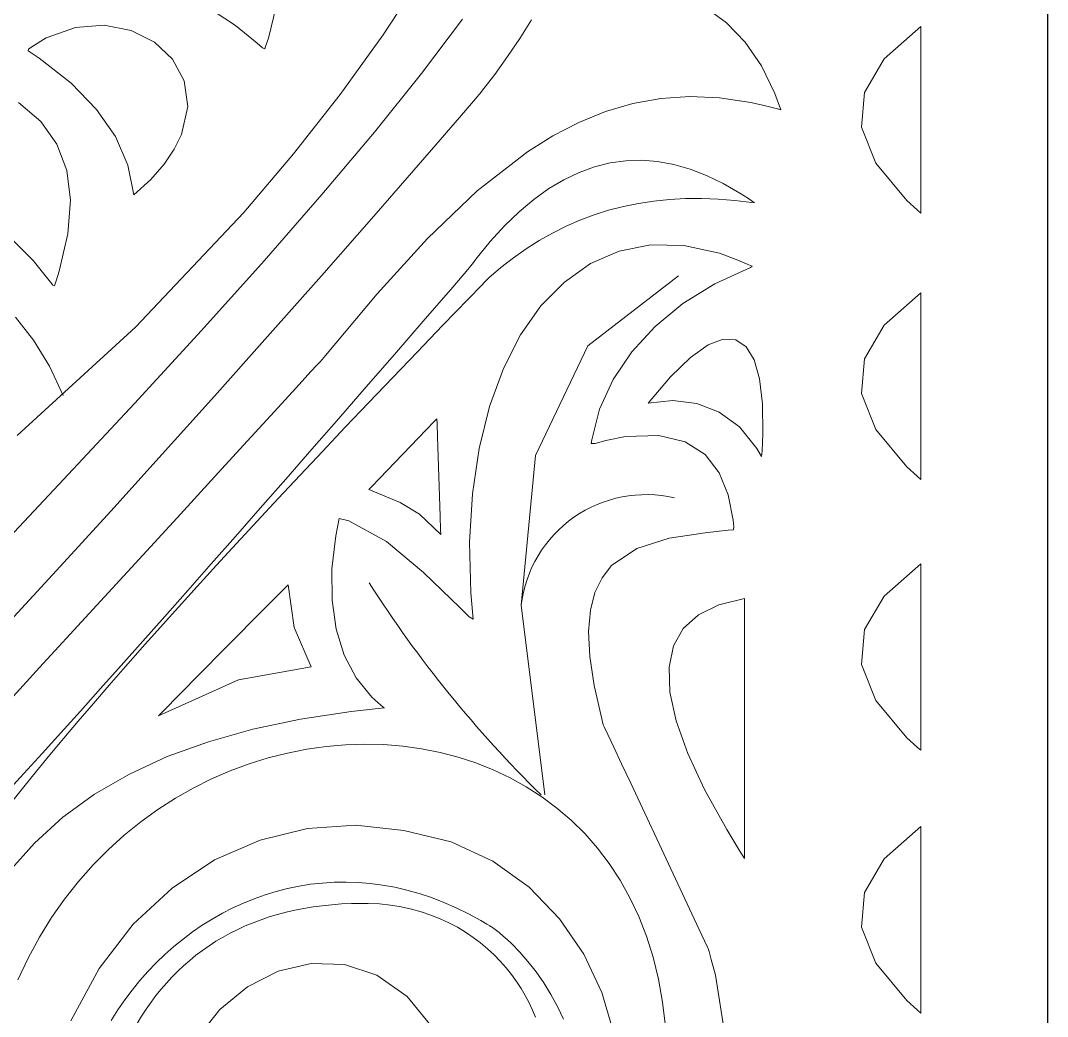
# Model space of a CAD drawing. Header units: inches. Extents: x 249 to 1192, y -18 to 440.
# Drawn here: x 690.0206 to 690.3621, y 238.8952 to 239.2265 of the extents above; entities that cross this region are included whole.
import ezdxf

# ---------------------------------------------------------------- set-up
doc = ezdxf.new("R2010")
doc.units = ezdxf.units.IN
doc.header["$MEASUREMENT"] = 0
doc.layers.add('KACA', color=141, linetype='Continuous', lineweight=30)

# ---------------------------------------------------------------- blocks, each defined once
blk = doc.blocks.new('GORGA')
blk.add_lwpolyline([(366.59218, 151.19092), (367.59218, 151.19092), (367.59218, 149.19092), (366.59218, 149.19092)], close=True)
blk.add_lwpolyline([(366.59218, 151.19092), (367.59218, 151.19092), (367.59218, 149.19092), (366.59218, 149.19092)], close=True)
at = {"lineweight": 9}
for points in [[(367.33568, 150.585), (367.3331, 150.57442), (367.3321, 150.57162), (367.33183, 150.57091), (367.33113, 150.57121), (367.32932, 150.57279), (367.32215, 150.57861), (367.30823, 150.58779)], [(367.24991, 150.55302), (367.25733, 150.54671), (367.26269, 150.53918), (367.26598, 150.53044), (367.26722, 150.52048), (367.26639, 150.50932), (367.2635, 150.49694), (367.26246, 150.49365), (367.26188, 150.49198), (367.26134, 150.49223), (367.26062, 150.49319), (367.25479, 150.50045), (367.24254, 150.51262)], [(367.47839, 150.5846), (367.48548, 150.57954), (367.49169, 150.57309), (367.49702, 150.56526), (367.50147, 150.55605), (367.50337, 150.55092), (367.50348, 150.55059), (367.50285, 150.55075), (367.50149, 150.55113), (367.49879, 150.55184), (367.49347, 150.55303), (367.48314, 150.55456), (367.47318, 150.55497), (367.46356, 150.55432), (367.45424, 150.55264), (367.44519, 150.54999), (367.43635, 150.5464), (367.42771, 150.54192), (367.41921, 150.53659), (367.40251, 150.52359), (367.38596, 150.50773), (367.36924, 150.48938), (367.35206, 150.46889), (367.35096, 150.46755), (367.35082, 150.46739), (367.35024, 150.46675), (367.34907, 150.46548), (367.34734, 150.46358), (367.34223, 150.45801), (367.33507, 150.4502), (367.32599, 150.4403), (367.31515, 150.42848), (367.30268, 150.41487), (367.28873, 150.39965), (367.27343, 150.38297), (367.25695, 150.36499), (367.23941, 150.34586)], [(367.33568, 150.585), (367.3331, 150.57442), (367.3321, 150.57162), (367.33183, 150.57091), (367.33113, 150.57121), (367.32932, 150.57279), (367.32215, 150.57861), (367.30823, 150.58779)], [(367.24991, 150.55302), (367.25733, 150.54671), (367.26269, 150.53918), (367.26598, 150.53044), (367.26722, 150.52048), (367.26639, 150.50932), (367.2635, 150.49694), (367.26246, 150.49365), (367.26188, 150.49198), (367.26134, 150.49223), (367.26062, 150.49319), (367.25479, 150.50045), (367.24254, 150.51262)], [(367.47839, 150.5846), (367.48548, 150.57954), (367.49169, 150.57309), (367.49702, 150.56526), (367.50147, 150.55605), (367.50337, 150.55092), (367.50348, 150.55059), (367.50285, 150.55075), (367.50149, 150.55113), (367.49879, 150.55184), (367.49347, 150.55303), (367.48314, 150.55456), (367.47318, 150.55497), (367.46356, 150.55432), (367.45424, 150.55264), (367.44519, 150.54999), (367.43635, 150.5464), (367.42771, 150.54192), (367.41921, 150.53659), (367.40251, 150.52359), (367.38596, 150.50773), (367.36924, 150.48938), (367.35206, 150.46889), (367.35096, 150.46755), (367.35082, 150.46739), (367.35024, 150.46675), (367.34907, 150.46548), (367.34734, 150.46358), (367.34223, 150.45801), (367.33507, 150.4502), (367.32599, 150.4403), (367.31515, 150.42848), (367.30268, 150.41487), (367.28873, 150.39965), (367.27343, 150.38297), (367.25695, 150.36499), (367.23941, 150.34586)], [(367.24673, 150.29707), (367.25523, 150.30663), (367.26474, 150.31522), (367.27526, 150.32285), (367.28682, 150.32956), (367.29943, 150.33538), (367.3131, 150.34034), (367.32784, 150.34447), (367.34369, 150.34779), (367.36063, 150.35034), (367.36953, 150.35134), (367.37168, 150.35156), (367.37127, 150.35186), (367.37046, 150.35248), (367.36741, 150.35517), (367.36222, 150.36155), (367.35829, 150.36914), (367.35562, 150.3778), (367.35424, 150.38741), (367.35419, 150.39782), (367.35547, 150.40889), (367.35663, 150.41463), (367.35976, 150.41387), (367.37239, 150.40691), (367.38469, 150.39669), (367.39681, 150.38485), (367.39983, 150.38183), (367.40116, 150.38106), (367.40042, 150.38982), (367.4, 150.40677), (367.40092, 150.42285), (367.40314, 150.43791), (367.40659, 150.45183), (367.41121, 150.46447), (367.41694, 150.47568), (367.42372, 150.48533), (367.43149, 150.49329), (367.44019, 150.49941), (367.44976, 150.50357), (367.46013, 150.50561), (367.47125, 150.50541), (367.48306, 150.50283), (367.4892, 150.5006), (367.49233, 150.49925), (367.49391, 150.49851), (367.49336, 150.49816), (367.48155, 150.49271), (367.47095, 150.48611), (367.46168, 150.47849), (367.45389, 150.47001), (367.44769, 150.4608), (367.44322, 150.45102), (367.4406, 150.44081), (367.44041, 150.43951), (367.44176, 150.43961), (367.44529, 150.44055), (367.45183, 150.44184), (367.46297, 150.44227), (367.47172, 150.44015), (367.47831, 150.43588), (367.48299, 150.42985), (367.48601, 150.42245), (367.48761, 150.41408), (367.48781, 150.41188), (367.48776, 150.41083), (367.48598, 150.41067), (367.47908, 150.40998), (367.46639, 150.40804), (367.45558, 150.40465), (367.44718, 150.39892), (367.44404, 150.39491), (367.44168, 150.38999), (367.44017, 150.38405), (367.43958, 150.37698), (367.43996, 150.36868), (367.44139, 150.35903), (367.44391, 150.34792), (367.44431, 150.34643), (367.44441, 150.34605), (367.44446, 150.34594), (367.44475, 150.34533), (367.44597, 150.34272), (367.44794, 150.33851), (367.45053, 150.333), (367.45358, 150.32649), (367.46769, 150.29638), (367.47394, 150.28305), (367.47637, 150.27786), (367.47815, 150.27406), (367.47915, 150.27193), (367.47931, 150.27158), (367.47962, 150.27056), (367.48038, 150.2679), (367.48173, 150.26263), (367.48497, 150.24224)], [(367.3094, 150.24174), (367.31696, 150.25128), (367.32609, 150.25879), (367.33633, 150.26398), (367.34724, 150.26654), (367.35833, 150.26619), (367.36915, 150.26262), (367.37924, 150.25553), (367.38813, 150.24464)], [(367.44785, 150.24371), (367.44397, 150.2569), (367.43795, 150.26962), (367.42985, 150.28144), (367.41975, 150.29189), (367.40771, 150.30056), (367.39381, 150.30698), (367.37815, 150.31079), (367.3621, 150.31253), (367.34604, 150.31145), (367.3303, 150.30759), (367.31519, 150.30098), (367.30102, 150.29164), (367.28811, 150.27959), (367.27678, 150.26487), (367.26735, 150.2475)], [(367.24018, 150.40133), (367.26495, 150.42758), (367.28855, 150.45288), (367.31083, 150.47716), (367.33166, 150.50036), (367.35089, 150.52238), (367.36838, 150.54317), (367.38399, 150.56265), (367.39759, 150.58075)], [(367.38422, 150.59535), (367.37118, 150.57552), (367.3569, 150.55568), (367.34145, 150.53593), (367.32491, 150.51639), (367.28889, 150.47829), (367.24949, 150.4422)], [(367.24896, 150.4816), (367.25498, 150.47396), (367.26026, 150.46527), (367.26475, 150.45556)], [(367.24673, 150.29707), (367.25523, 150.30663), (367.26474, 150.31522), (367.27526, 150.32285), (367.28682, 150.32956), (367.29943, 150.33538), (367.3131, 150.34034), (367.32784, 150.34447), (367.34369, 150.34779), (367.36063, 150.35034), (367.36953, 150.35134), (367.37168, 150.35156), (367.37127, 150.35186), (367.37046, 150.35248), (367.36741, 150.35517), (367.36222, 150.36155), (367.35829, 150.36914), (367.35562, 150.3778), (367.35424, 150.38741), (367.35419, 150.39782), (367.35547, 150.40889), (367.35663, 150.41463), (367.35976, 150.41387), (367.37239, 150.40691), (367.38469, 150.39669), (367.39681, 150.38485), (367.39983, 150.38183), (367.40116, 150.38106), (367.40042, 150.38982), (367.4, 150.40677), (367.40092, 150.42285), (367.40314, 150.43791), (367.40659, 150.45183), (367.41121, 150.46447), (367.41694, 150.47568), (367.42372, 150.48533), (367.43149, 150.49329), (367.44019, 150.49941), (367.44976, 150.50357), (367.46013, 150.50561), (367.47125, 150.50541), (367.48306, 150.50283), (367.4892, 150.5006), (367.49233, 150.49925), (367.49391, 150.49851), (367.49336, 150.49816), (367.48155, 150.49271), (367.47095, 150.48611), (367.46168, 150.47849), (367.45389, 150.47001), (367.44769, 150.4608), (367.44322, 150.45102), (367.4406, 150.44081), (367.44041, 150.43951), (367.44176, 150.43961), (367.44529, 150.44055), (367.45183, 150.44184), (367.46297, 150.44227), (367.47172, 150.44015), (367.47831, 150.43588), (367.48299, 150.42985), (367.48601, 150.42245), (367.48761, 150.41408), (367.48781, 150.41188), (367.48776, 150.41083), (367.48598, 150.41067), (367.47908, 150.40998), (367.46639, 150.40804), (367.45558, 150.40465), (367.44718, 150.39892), (367.44404, 150.39491), (367.44168, 150.38999), (367.44017, 150.38405), (367.43958, 150.37698), (367.43996, 150.36868), (367.44139, 150.35903), (367.44391, 150.34792), (367.44431, 150.34643), (367.44441, 150.34605), (367.44446, 150.34594), (367.44475, 150.34533), (367.44597, 150.34272), (367.44794, 150.33851), (367.45053, 150.333), (367.45358, 150.32649), (367.46769, 150.29638), (367.47394, 150.28305), (367.47637, 150.27786), (367.47815, 150.27406), (367.47915, 150.27193), (367.47931, 150.27158), (367.47962, 150.27056), (367.48038, 150.2679), (367.48173, 150.26263), (367.48497, 150.24224)], [(367.3094, 150.24174), (367.31696, 150.25128), (367.32609, 150.25879), (367.33633, 150.26398), (367.34724, 150.26654), (367.35833, 150.26619), (367.36915, 150.26262), (367.37924, 150.25553), (367.38813, 150.24464)], [(367.44785, 150.24371), (367.44397, 150.2569), (367.43795, 150.26962), (367.42985, 150.28144), (367.41975, 150.29189), (367.40771, 150.30056), (367.39381, 150.30698), (367.37815, 150.31079), (367.3621, 150.31253), (367.34604, 150.31145), (367.3303, 150.30759), (367.31519, 150.30098), (367.30102, 150.29164), (367.28811, 150.27959), (367.27678, 150.26487), (367.26735, 150.2475)], [(367.24018, 150.40133), (367.26495, 150.42758), (367.28855, 150.45288), (367.31083, 150.47716), (367.33166, 150.50036), (367.35089, 150.52238), (367.36838, 150.54317), (367.38399, 150.56265), (367.39759, 150.58075)], [(367.38422, 150.59535), (367.37118, 150.57552), (367.3569, 150.55568), (367.34145, 150.53593), (367.32491, 150.51639), (367.28889, 150.47829), (367.24949, 150.4422)], [(367.24896, 150.4816), (367.25498, 150.47396), (367.26026, 150.46527), (367.26475, 150.45556)], [(367.46509, 150.24562), (367.46416, 150.25366), (367.46279, 150.26133), (367.461, 150.26865), (367.45881, 150.2756), (367.45623, 150.28219), (367.4533, 150.28843), (367.45001, 150.2943), (367.4464, 150.29981), (367.44248, 150.30496), (367.43827, 150.30976), (367.43378, 150.31419), (367.42903, 150.31827), (367.42405, 150.32198), (367.41885, 150.32534), (367.41345, 150.32834), (367.40786, 150.33099), (367.4021, 150.33327), (367.3962, 150.3352), (367.39017, 150.33678), (367.38402, 150.33799), (367.37778, 150.33885), (367.37147, 150.33936), (367.36509, 150.33951), (367.35868, 150.3393), (367.35224, 150.33874), (367.3458, 150.33783), (367.33938, 150.33656), (367.33298, 150.33494), (367.32664, 150.33296), (367.32036, 150.33064), (367.31417, 150.32795), (367.30808, 150.32492), (367.30212, 150.32153), (367.29629, 150.31779), (367.29062, 150.3137), (367.28513, 150.30926), (367.27984, 150.30447), (367.27475, 150.29932), (367.26989, 150.29383), (367.26529, 150.28798), (367.26094, 150.28179), (367.25689, 150.27525), (367.25313, 150.26835), (367.24969, 150.26111)], [(367.24722, 150.38051), (367.2638, 150.3986), (367.28065, 150.41709), (367.29776, 150.43601), (367.31513, 150.45535), (367.33277, 150.47513), (367.35068, 150.49538), (367.36886, 150.51609), (367.38731, 150.53729), (367.39664, 150.54807), (367.40133, 150.55351), (367.40251, 150.55488), (367.4031, 150.55556), (367.40336, 150.55586), (367.40343, 150.55595), (367.40398, 150.55666), (367.40835, 150.56238), (367.41257, 150.56827), (367.41665, 150.57432), (367.42059, 150.58052)], [(367.46509, 150.24562), (367.46416, 150.25366), (367.46279, 150.26133), (367.461, 150.26865), (367.45881, 150.2756), (367.45623, 150.28219), (367.4533, 150.28843), (367.45001, 150.2943), (367.4464, 150.29981), (367.44248, 150.30496), (367.43827, 150.30976), (367.43378, 150.31419), (367.42903, 150.31827), (367.42405, 150.32198), (367.41885, 150.32534), (367.41345, 150.32834), (367.40786, 150.33099), (367.4021, 150.33327), (367.3962, 150.3352), (367.39017, 150.33678), (367.38402, 150.33799), (367.37778, 150.33885), (367.37147, 150.33936), (367.36509, 150.33951), (367.35868, 150.3393), (367.35224, 150.33874), (367.3458, 150.33783), (367.33938, 150.33656), (367.33298, 150.33494), (367.32664, 150.33296), (367.32036, 150.33064), (367.31417, 150.32795), (367.30808, 150.32492), (367.30212, 150.32153), (367.29629, 150.31779), (367.29062, 150.3137), (367.28513, 150.30926), (367.27984, 150.30447), (367.27475, 150.29932), (367.26989, 150.29383), (367.26529, 150.28798), (367.26094, 150.28179), (367.25689, 150.27525), (367.25313, 150.26835), (367.24969, 150.26111)], [(367.24722, 150.38051), (367.2638, 150.3986), (367.28065, 150.41709), (367.29776, 150.43601), (367.31513, 150.45535), (367.33277, 150.47513), (367.35068, 150.49538), (367.36886, 150.51609), (367.38731, 150.53729), (367.39664, 150.54807), (367.40133, 150.55351), (367.40251, 150.55488), (367.4031, 150.55556), (367.40336, 150.55586), (367.40343, 150.55595), (367.40398, 150.55666), (367.40835, 150.56238), (367.41257, 150.56827), (367.41665, 150.57432), (367.42059, 150.58052)], [(367.2477, 150.32034), (367.25171, 150.32536), (367.25592, 150.33055), (367.26035, 150.33593), (367.26498, 150.34147), (367.26981, 150.34718), (367.27485, 150.35307), (367.2801, 150.35913), (367.28555, 150.36536), (367.2912, 150.37176), (367.29705, 150.37833), (367.30311, 150.38507), (367.30936, 150.39197), (367.31581, 150.39904), (367.32246, 150.40628), (367.3293, 150.41369), (367.33634, 150.42126), (367.34358, 150.42899), (367.35101, 150.43689), (367.35863, 150.44495), (367.36644, 150.45318), (367.37444, 150.46156), (367.38263, 150.47011), (367.39102, 150.47882), (367.39958, 150.48768), (367.40394, 150.49218), (367.40503, 150.49331), (367.40558, 150.49387), (367.40583, 150.49412), (367.40589, 150.49418), (367.40639, 150.49463), (367.41042, 150.49812), (367.41456, 150.50135), (367.41879, 150.50434), (367.42312, 150.50709), (367.42754, 150.50959), (367.43207, 150.51185), (367.43669, 150.51385), (367.4414, 150.51562), (367.44622, 150.51714), (367.45113, 150.51841), (367.45613, 150.51944), (367.46124, 150.52022), (367.46644, 150.52075), (367.47174, 150.52104), (367.47713, 150.52109), (367.48262, 150.52089), (367.48821, 150.52044), (367.4939, 150.51975), (367.49462, 150.51965), (367.49464, 150.51969), (367.49447, 150.51981), (367.49411, 150.52006), (367.4927, 150.52103), (367.4899, 150.52286), (367.48432, 150.5261), (367.47879, 150.52877), (367.47332, 150.53088), (367.46789, 150.53242), (367.46252, 150.53339), (367.4572, 150.5338), (367.45193, 150.53364), (367.44671, 150.53291), (367.44155, 150.53162), (367.43643, 150.52976), (367.43137, 150.52734), (367.42636, 150.52435), (367.4214, 150.52079), (367.41649, 150.51667), (367.41164, 150.51198), (367.40683, 150.50672), (367.40208, 150.5009), (367.4009, 150.49936), (367.40031, 150.49857), (367.39997, 150.49813), (367.39934, 150.4974), (367.39435, 150.49162), (367.38454, 150.48027), (367.37495, 150.4692), (367.36559, 150.45841), (367.35644, 150.44789), (367.34752, 150.43765), (367.33882, 150.42769), (367.33034, 150.41801), (367.32209, 150.4086), (367.31406, 150.39947), (367.30624, 150.39062), (367.29865, 150.38204), (367.29129, 150.37375), (367.28414, 150.36573), (367.27722, 150.35799), (367.27052, 150.35052), (367.26404, 150.34334), (367.25778, 150.33643), (367.25175, 150.32979), (367.24593, 150.32344)], [(367.2477, 150.32034), (367.25171, 150.32536), (367.25592, 150.33055), (367.26035, 150.33593), (367.26498, 150.34147), (367.26981, 150.34718), (367.27485, 150.35307), (367.2801, 150.35913), (367.28555, 150.36536), (367.2912, 150.37176), (367.29705, 150.37833), (367.30311, 150.38507), (367.30936, 150.39197), (367.31581, 150.39904), (367.32246, 150.40628), (367.3293, 150.41369), (367.33634, 150.42126), (367.34358, 150.42899), (367.35101, 150.43689), (367.35863, 150.44495), (367.36644, 150.45318), (367.37444, 150.46156), (367.38263, 150.47011), (367.39102, 150.47882), (367.39958, 150.48768), (367.40394, 150.49218), (367.40503, 150.49331), (367.40558, 150.49387), (367.40583, 150.49412), (367.40589, 150.49418), (367.40639, 150.49463), (367.41042, 150.49812), (367.41456, 150.50135), (367.41879, 150.50434), (367.42312, 150.50709), (367.42754, 150.50959), (367.43207, 150.51185), (367.43669, 150.51385), (367.4414, 150.51562), (367.44622, 150.51714), (367.45113, 150.51841), (367.45613, 150.51944), (367.46124, 150.52022), (367.46644, 150.52075), (367.47174, 150.52104), (367.47713, 150.52109), (367.48262, 150.52089), (367.48821, 150.52044), (367.4939, 150.51975), (367.49462, 150.51965), (367.49464, 150.51969), (367.49447, 150.51981), (367.49411, 150.52006), (367.4927, 150.52103), (367.4899, 150.52286), (367.48432, 150.5261), (367.47879, 150.52877), (367.47332, 150.53088), (367.46789, 150.53242), (367.46252, 150.53339), (367.4572, 150.5338), (367.45193, 150.53364), (367.44671, 150.53291), (367.44155, 150.53162), (367.43643, 150.52976), (367.43137, 150.52734), (367.42636, 150.52435), (367.4214, 150.52079), (367.41649, 150.51667), (367.41164, 150.51198), (367.40683, 150.50672), (367.40208, 150.5009), (367.4009, 150.49936), (367.40031, 150.49857), (367.39997, 150.49813), (367.39934, 150.4974), (367.39435, 150.49162), (367.38454, 150.48027), (367.37495, 150.4692), (367.36559, 150.45841), (367.35644, 150.44789), (367.34752, 150.43765), (367.33882, 150.42769), (367.33034, 150.41801), (367.32209, 150.4086), (367.31406, 150.39947), (367.30624, 150.39062), (367.29865, 150.38204), (367.29129, 150.37375), (367.28414, 150.36573), (367.27722, 150.35799), (367.27052, 150.35052), (367.26404, 150.34334), (367.25778, 150.33643), (367.25175, 150.32979), (367.24593, 150.32344)], [(367.46941, 150.49537), (367.43934, 150.47208), (367.42192, 150.43553), (367.41715, 150.38572), (367.42502, 150.32266)], [(367.46941, 150.49537), (367.43934, 150.47208), (367.42192, 150.43553), (367.41715, 150.38572), (367.42502, 150.32266)], [(367.28945, 150.24659), (367.29091, 150.24901), (367.29243, 150.25135), (367.29402, 150.25363), (367.29567, 150.25584), (367.29738, 150.25798), (367.29916, 150.26004), (367.30099, 150.26204), (367.3029, 150.26396), (367.30486, 150.26581), (367.30689, 150.26758), (367.30898, 150.26928), (367.31113, 150.2709), (367.31335, 150.27245), (367.31563, 150.27393), (367.31797, 150.27532), (367.32038, 150.27664), (367.32285, 150.27788), (367.32538, 150.27903), (367.32797, 150.28011), (367.33063, 150.28111), (367.33335, 150.28203), (367.33614, 150.28286), (367.33898, 150.28361), (367.34189, 150.28428), (367.34486, 150.28486), (367.3479, 150.28536), (367.35099, 150.28577), (367.35415, 150.2861), (367.35738, 150.28634), (367.36066, 150.28649), (367.36401, 150.28655), (367.36443, 150.28655), (367.36478, 150.28655), (367.36527, 150.28655), (367.36623, 150.28653), (367.37, 150.28635), (367.37365, 150.28597), (367.37719, 150.2854), (367.38061, 150.28466), (367.38391, 150.28374), (367.3871, 150.28267), (367.39016, 150.28145), (367.39311, 150.28008), (367.39593, 150.27858), (367.39862, 150.27695), (367.40119, 150.27521), (367.40364, 150.27337), (367.40596, 150.27143), (367.40814, 150.26939), (367.4102, 150.26728), (367.41213, 150.2651), (367.41392, 150.26286), (367.41559, 150.26057), (367.41711, 150.25823), (367.4185, 150.25586), (367.41976, 150.25346), (367.42087, 150.25105), (367.42185, 150.24863)], [(367.43116, 150.24801), (367.42922, 150.25219), (367.42703, 150.25623), (367.42463, 150.2601), (367.42207, 150.26376), (367.4194, 150.26718), (367.41666, 150.27033), (367.4139, 150.27318), (367.41252, 150.27447), (367.41116, 150.27568), (367.40982, 150.2768), (367.4085, 150.27781), (367.40722, 150.27873), (367.40706, 150.27884), (367.40698, 150.27889), (367.40676, 150.27903), (367.40574, 150.27965), (367.4037, 150.28085), (367.39962, 150.28309), (367.39552, 150.2851), (367.39142, 150.28689), (367.38732, 150.28846), (367.38323, 150.28981), (367.37914, 150.29096), (367.37506, 150.29189), (367.37099, 150.29262), (367.36694, 150.29315), (367.36292, 150.29348), (367.35892, 150.29361), (367.35495, 150.29356), (367.35101, 150.29331), (367.34711, 150.29289), (367.34326, 150.29228), (367.33945, 150.29149), (367.33568, 150.29053), (367.33197, 150.28941), (367.32832, 150.28811), (367.32473, 150.28665), (367.3212, 150.28504), (367.31775, 150.28326), (367.31436, 150.28134), (367.31105, 150.27926), (367.30782, 150.27704), (367.30467, 150.27468), (367.30161, 150.27217), (367.29865, 150.26954), (367.29578, 150.26677), (367.293, 150.26387), (367.29033, 150.26085), (367.28777, 150.25771), (367.28532, 150.25445), (367.28299, 150.25107), (367.28077, 150.24758)], [(367.28945, 150.24659), (367.29091, 150.24901), (367.29243, 150.25135), (367.29402, 150.25363), (367.29567, 150.25584), (367.29738, 150.25798), (367.29916, 150.26004), (367.30099, 150.26204), (367.3029, 150.26396), (367.30486, 150.26581), (367.30689, 150.26758), (367.30898, 150.26928), (367.31113, 150.2709), (367.31335, 150.27245), (367.31563, 150.27393), (367.31797, 150.27532), (367.32038, 150.27664), (367.32285, 150.27788), (367.32538, 150.27903), (367.32797, 150.28011), (367.33063, 150.28111), (367.33335, 150.28203), (367.33614, 150.28286), (367.33898, 150.28361), (367.34189, 150.28428), (367.34486, 150.28486), (367.3479, 150.28536), (367.35099, 150.28577), (367.35415, 150.2861), (367.35738, 150.28634), (367.36066, 150.28649), (367.36401, 150.28655), (367.36443, 150.28655), (367.36478, 150.28655), (367.36527, 150.28655), (367.36623, 150.28653), (367.37, 150.28635), (367.37365, 150.28597), (367.37719, 150.2854), (367.38061, 150.28466), (367.38391, 150.28374), (367.3871, 150.28267), (367.39016, 150.28145), (367.39311, 150.28008), (367.39593, 150.27858), (367.39862, 150.27695), (367.40119, 150.27521), (367.40364, 150.27337), (367.40596, 150.27143), (367.40814, 150.26939), (367.4102, 150.26728), (367.41213, 150.2651), (367.41392, 150.26286), (367.41559, 150.26057), (367.41711, 150.25823), (367.4185, 150.25586), (367.41976, 150.25346), (367.42087, 150.25105), (367.42185, 150.24863)], [(367.43116, 150.24801), (367.42922, 150.25219), (367.42703, 150.25623), (367.42463, 150.2601), (367.42207, 150.26376), (367.4194, 150.26718), (367.41666, 150.27033), (367.4139, 150.27318), (367.41252, 150.27447), (367.41116, 150.27568), (367.40982, 150.2768), (367.4085, 150.27781), (367.40722, 150.27873), (367.40706, 150.27884), (367.40698, 150.27889), (367.40676, 150.27903), (367.40574, 150.27965), (367.4037, 150.28085), (367.39962, 150.28309), (367.39552, 150.2851), (367.39142, 150.28689), (367.38732, 150.28846), (367.38323, 150.28981), (367.37914, 150.29096), (367.37506, 150.29189), (367.37099, 150.29262), (367.36694, 150.29315), (367.36292, 150.29348), (367.35892, 150.29361), (367.35495, 150.29356), (367.35101, 150.29331), (367.34711, 150.29289), (367.34326, 150.29228), (367.33945, 150.29149), (367.33568, 150.29053), (367.33197, 150.28941), (367.32832, 150.28811), (367.32473, 150.28665), (367.3212, 150.28504), (367.31775, 150.28326), (367.31436, 150.28134), (367.31105, 150.27926), (367.30782, 150.27704), (367.30467, 150.27468), (367.30161, 150.27217), (367.29865, 150.26954), (367.29578, 150.26677), (367.293, 150.26387), (367.29033, 150.26085), (367.28777, 150.25771), (367.28532, 150.25445), (367.28299, 150.25107), (367.28077, 150.24758)]]:
    blk.add_lwpolyline(points, dxfattribs=at)
for points in [[(367.28835, 150.52232), (367.29393, 150.52742), (367.29838, 150.53249), (367.30177, 150.5375), (367.30417, 150.54241), (367.30623, 150.55174), (367.30508, 150.56019), (367.30121, 150.56743), (367.29516, 150.57314), (367.28741, 150.57702), (367.27849, 150.57875), (367.26891, 150.578), (367.25918, 150.57448), (367.25441, 150.57157), (367.25324, 150.57072), (367.25311, 150.57026), (367.25388, 150.56976), (367.25686, 150.56774), (367.26743, 150.55944), (367.27587, 150.55074), (367.28217, 150.54166), (367.28633, 150.53219), (367.28835, 150.52232)], [(367.28835, 150.52232), (367.29393, 150.52742), (367.29838, 150.53249), (367.30177, 150.5375), (367.30417, 150.54241), (367.30623, 150.55174), (367.30508, 150.56019), (367.30121, 150.56743), (367.29516, 150.57314), (367.28741, 150.57702), (367.27849, 150.57875), (367.26891, 150.578), (367.25918, 150.57448), (367.25441, 150.57157), (367.25324, 150.57072), (367.25311, 150.57026), (367.25388, 150.56976), (367.25686, 150.56774), (367.26743, 150.55944), (367.27587, 150.55074), (367.28217, 150.54166), (367.28633, 150.53219), (367.28835, 150.52232)], [(367.55009, 150.57832), (367.53787, 150.56756), (367.53129, 150.55639), (367.53036, 150.54481), (367.53505, 150.53282), (367.54539, 150.52042), (367.54885, 150.51726), (367.55009, 150.51624), (367.55009, 150.5169), (367.55009, 150.52591), (367.55009, 150.55867), (367.55009, 150.57259), (367.55009, 150.57832)], [(367.55009, 150.57832), (367.53787, 150.56756), (367.53129, 150.55639), (367.53036, 150.54481), (367.53505, 150.53282), (367.54539, 150.52042), (367.54885, 150.51726), (367.55009, 150.51624), (367.55009, 150.5169), (367.55009, 150.52591), (367.55009, 150.55867), (367.55009, 150.57259), (367.55009, 150.57832)], [(367.55009, 150.48971), (367.53787, 150.47895), (367.53129, 150.46778), (367.53036, 150.4562), (367.53505, 150.44421), (367.54539, 150.43181), (367.54885, 150.42865), (367.55009, 150.42763), (367.55009, 150.42829), (367.55009, 150.4373), (367.55009, 150.47006), (367.55009, 150.48398), (367.55009, 150.48971)], [(367.55009, 150.48971), (367.53787, 150.47895), (367.53129, 150.46778), (367.53036, 150.4562), (367.53505, 150.44421), (367.54539, 150.43181), (367.54885, 150.42865), (367.55009, 150.42763), (367.55009, 150.42829), (367.55009, 150.4373), (367.55009, 150.47006), (367.55009, 150.48398), (367.55009, 150.48971)], [(367.45932, 150.45296), (367.46679, 150.46175), (367.47345, 150.46818), (367.4793, 150.47234), (367.48434, 150.47427), (367.48856, 150.47404), (367.49198, 150.47172), (367.49458, 150.46737), (367.49637, 150.46104), (367.49736, 150.45281), (367.49753, 150.44274), (367.49731, 150.43703), (367.49709, 150.43522), (367.49678, 150.43578), (367.4955, 150.43793), (367.4897, 150.44507), (367.48297, 150.45001), (367.47552, 150.45289), (367.46757, 150.45382), (367.45932, 150.45296)], [(367.45932, 150.45296), (367.46679, 150.46175), (367.47345, 150.46818), (367.4793, 150.47234), (367.48434, 150.47427), (367.48856, 150.47404), (367.49198, 150.47172), (367.49458, 150.46737), (367.49637, 150.46104), (367.49736, 150.45281), (367.49753, 150.44274), (367.49731, 150.43703), (367.49709, 150.43522), (367.49678, 150.43578), (367.4955, 150.43793), (367.4897, 150.44507), (367.48297, 150.45001), (367.47552, 150.45289), (367.46757, 150.45382), (367.45932, 150.45296)], [(367.3665, 150.42424), (367.37687, 150.41998), (367.38332, 150.41609), (367.39039, 150.40933), (367.39034, 150.41098), (367.39019, 150.41534), (367.38975, 150.42856), (367.38932, 150.44177), (367.38917, 150.44613), (367.38912, 150.44778), (367.38814, 150.44677), (367.38558, 150.4441), (367.37781, 150.43601), (367.37004, 150.42792), (367.36747, 150.42525), (367.3665, 150.42424)], [(367.3665, 150.42424), (367.37687, 150.41998), (367.38332, 150.41609), (367.39039, 150.40933), (367.39034, 150.41098), (367.39019, 150.41534), (367.38975, 150.42856), (367.38932, 150.44177), (367.38917, 150.44613), (367.38912, 150.44778), (367.38814, 150.44677), (367.38558, 150.4441), (367.37781, 150.43601), (367.37004, 150.42792), (367.36747, 150.42525), (367.3665, 150.42424)], [(367.55009, 150.39957), (367.53787, 150.38881), (367.53129, 150.37764), (367.53036, 150.36606), (367.53505, 150.35407), (367.54539, 150.34167), (367.54885, 150.33851), (367.55009, 150.3375), (367.55009, 150.33815), (367.55009, 150.34716), (367.55009, 150.37992), (367.55009, 150.39384), (367.55009, 150.39957)], [(367.55009, 150.39957), (367.53787, 150.38881), (367.53129, 150.37764), (367.53036, 150.36606), (367.53505, 150.35407), (367.54539, 150.34167), (367.54885, 150.33851), (367.55009, 150.3375), (367.55009, 150.33815), (367.55009, 150.34716), (367.55009, 150.37992), (367.55009, 150.39384), (367.55009, 150.39957)], [(367.33962, 150.39255), (367.34159, 150.37834), (367.34724, 150.36528), (367.32307, 150.36091), (367.2965, 150.349), (367.29835, 150.35087), (367.30324, 150.3558), (367.31806, 150.37078), (367.33288, 150.38575), (367.33777, 150.39068), (367.33962, 150.39255)], [(367.33962, 150.39255), (367.34159, 150.37834), (367.34724, 150.36528), (367.32307, 150.36091), (367.2965, 150.349), (367.29835, 150.35087), (367.30324, 150.3558), (367.31806, 150.37078), (367.33288, 150.38575), (367.33777, 150.39068), (367.33962, 150.39255)], [(367.49143, 150.38793), (367.48286, 150.38588), (367.47607, 150.38258), (367.47105, 150.37802), (367.4678, 150.37222), (367.46632, 150.36516), (367.46662, 150.35685), (367.46869, 150.34728), (367.47253, 150.33646), (367.47814, 150.3244), (367.48552, 150.31107), (367.48988, 150.30394), (367.49143, 150.3015), (367.49143, 150.30156), (367.49143, 150.30247), (367.49143, 150.30717), (367.49143, 150.315), (367.49143, 150.33665), (367.49143, 150.36058), (367.49143, 150.37126), (367.49143, 150.37995), (367.49143, 150.38579), (367.49143, 150.38793)], [(367.49143, 150.38793), (367.48286, 150.38588), (367.47607, 150.38258), (367.47105, 150.37802), (367.4678, 150.37222), (367.46632, 150.36516), (367.46662, 150.35685), (367.46869, 150.34728), (367.47253, 150.33646), (367.47814, 150.3244), (367.48552, 150.31107), (367.48988, 150.30394), (367.49143, 150.3015), (367.49143, 150.30156), (367.49143, 150.30247), (367.49143, 150.30717), (367.49143, 150.315), (367.49143, 150.33665), (367.49143, 150.36058), (367.49143, 150.37126), (367.49143, 150.37995), (367.49143, 150.38579), (367.49143, 150.38793)], [(367.55009, 150.31215), (367.53787, 150.30138), (367.53129, 150.29021), (367.53036, 150.27863), (367.53505, 150.26664), (367.54539, 150.25425), (367.54885, 150.25108), (367.55009, 150.25007), (367.55009, 150.25072), (367.55009, 150.25973), (367.55009, 150.29249), (367.55009, 150.30641), (367.55009, 150.31215)], [(367.55009, 150.31215), (367.53787, 150.30138), (367.53129, 150.29021), (367.53036, 150.27863), (367.53505, 150.26664), (367.54539, 150.25425), (367.54885, 150.25108), (367.55009, 150.25007), (367.55009, 150.25072), (367.55009, 150.25973), (367.55009, 150.29249), (367.55009, 150.30641), (367.55009, 150.31215)]]:
    blk.add_lwpolyline(points, close=True, dxfattribs=at)
for points in [[(367.46814, 150.42144, 0.447647), (367.41715, 150.38572)], [(367.46814, 150.42144, 0.447647), (367.41715, 150.38572)], [(367.3666, 150.39319, 0.056597), (367.42374, 150.32266)], [(367.3666, 150.39319, 0.056597), (367.42374, 150.32266)]]:
    blk.add_lwpolyline(points, format="xyb", dxfattribs=at)

msp = doc.modelspace()

# ---------------------------------------------------------------- block references
at = {"layer": 'KACA'}
msp.add_blockref('GORGA', (322.76993, 88.64625), dxfattribs=at)

doc.saveas('drawing.dxf')
